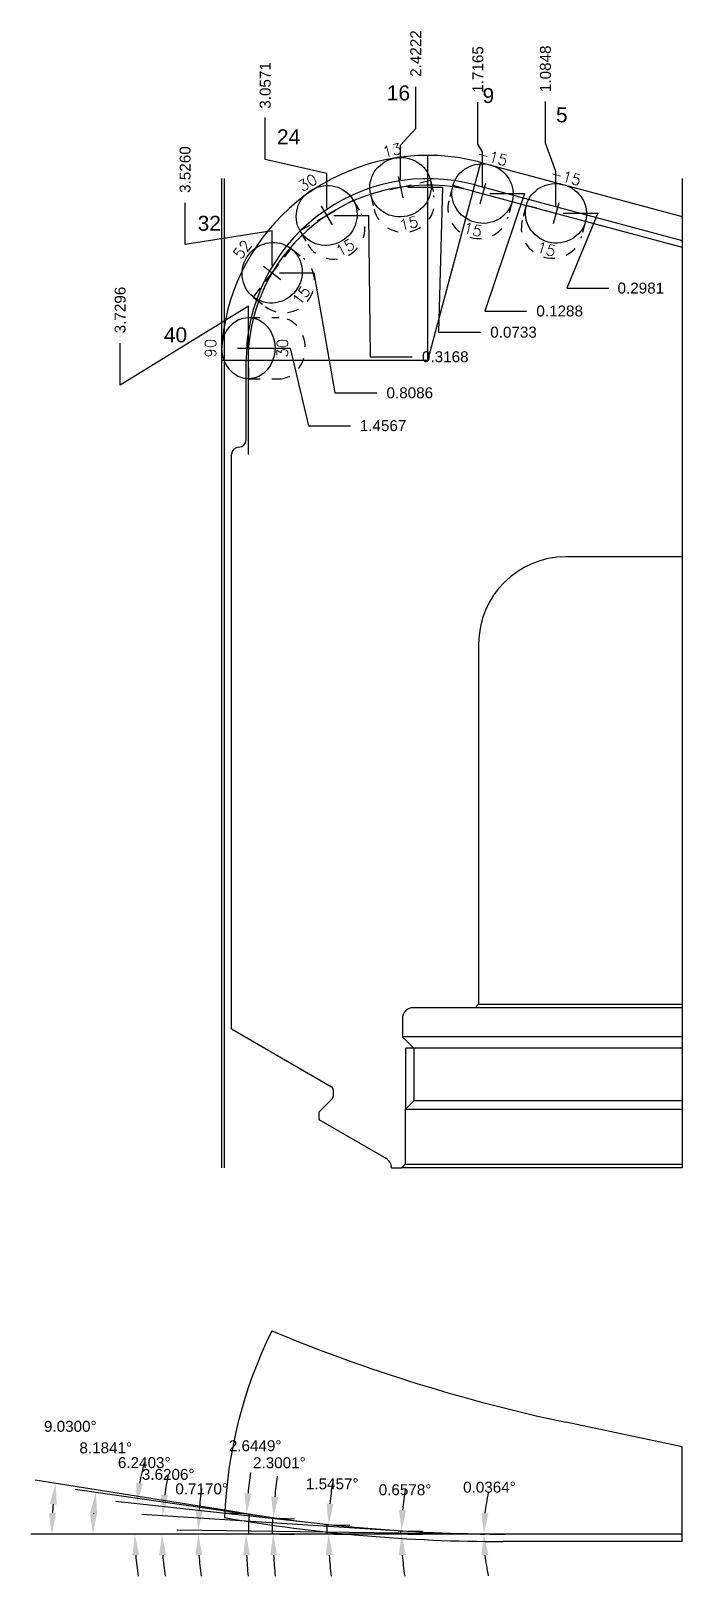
# Model space of a CAD drawing. Header units: inches. Extents: x 90.1 to 144.9, y -24 to -7.4.
# Drawn here: x 126.93 to 132.54, y -21.06 to -7.78 of the extents above; entities that cross this region are included whole.
import ezdxf
from ezdxf.enums import TextEntityAlignment as Align

# ---------------------------------------------------------------- set-up
doc = ezdxf.new("R2010")
doc.units = ezdxf.units.IN
doc.header["$MEASUREMENT"] = 0
doc.header["$PDMODE"] = 35
doc.linetypes.add('CENTER2', pattern=[1.125, 0.75, -0.125, 0.125, -0.125])
doc.linetypes.add('HIDDEN2', pattern=[0.1875, 0.125, -0.0625])
doc.layers.get('Defpoints').update_dxf_attribs({"color": 10})
doc.layers.add('Blade_7', color=7, linetype='Continuous', true_color=0xcc00cc)
doc.layers.add('CLine', color=5, linetype='CENTER2')
doc.layers.add('Dims', color=4, linetype='Continuous')
doc.styles.add('RomanS', font='romans')
doc.styles.get("Standard").update_dxf_attribs({"font": 'arial.ttf'})
doc.dimstyles.get("Standard").update_dxf_attribs({"dimtxt": 0.09375, "dimasz": 0.18, "dimexe": 0.18, "dimexo": 0.0625, "dimgap": 0.09, "dimtad": 0, "dimtih": 1, "dimtoh": 1, "dimdec": 4, "dimzin": 0, "dimdsep": 46, "dimtxsty": 'Standard', "dimcen": 0.09, "dimadec": 4, "dimazin": 0, "dimtfac": 1, "dimtdec": 4, "dimtofl": 0, "dimtmove": 0, "dimatfit": 3, "dimfxl": 1, "dimtolj": 1, "dimtzin": 0, "dimarcsym": 0})

# ---------------------------------------------------------------- blocks, each defined once
blk = doc.blocks.new('*D396')
at = {"layer": 'Defpoints', "color": 0, "transparency": 16777216}
for p in [(128.063, -20.645), (130.094, -20.668), (130.114, -20.697), (130.134, -20.67), (132.536, -20.697)]:
    blk.add_point(p, dxfattribs=at)
at = {"layer": 'Dims', "color": 0, "lineweight": -2, "transparency": 16777216}
for p, q in [((130.031, -20.664), (127.888, -20.528)), ((130.051, -20.697), (127.882, -20.697))]:
    blk.add_line(p, q, dxfattribs=at)
for start, end in [(168.0984, 172.2389), (184.1405, 188.281)]:
    blk.add_arc((130.554, -20.697), 2.491, start, end, dxfattribs=at)
at = {"layer": 'Dims', "color": 0, "transparency": 16777216}
for points in [[(128.115, -20.364), (128.055, -20.358), (128.067, -20.54)], [(128.039, -20.878), (128.099, -20.876), (128.062, -20.697)]]:
    blk.add_solid(points, dxfattribs=at)
at = {"layer": 'Dims', "color": 0, "transparency": 16777216, "insert": (128.116, -20.183), "char_height": 0.09375, "attachment_point": 5}
blk.add_mtext('\\A1;3.6206°', dxfattribs=at)
blk = doc.blocks.new('*D397')
at = {"layer": 'Defpoints', "color": 0, "transparency": 16777216}
for p in [(127.832, -20.61), (129.459, -20.612), (129.479, -20.697), (129.499, -20.617), (132.536, -20.697)]:
    blk.add_point(p, dxfattribs=at)
at = {"layer": 'Dims', "color": 0, "lineweight": -2, "transparency": 16777216}
for p, q in [((129.397, -20.605), (127.666, -20.416)), ((129.417, -20.697), (127.65, -20.697))]:
    blk.add_line(p, q, dxfattribs=at)
for start, end in [(165.1781, 169.4689), (184.2908, 188.5817)]:
    blk.add_arc((130.234, -20.697), 2.404, start, end, dxfattribs=at)
at = {"layer": 'Dims', "color": 0, "transparency": 16777216}
for points in [[(127.9, -20.262), (127.841, -20.253), (127.845, -20.436)], [(127.807, -20.878), (127.867, -20.876), (127.83, -20.697)]]:
    blk.add_solid(points, dxfattribs=at)
at = {"layer": 'Dims', "color": 0, "transparency": 16777216, "insert": (127.91, -20.082), "char_height": 0.09375, "attachment_point": 5}
blk.add_mtext('\\A1;6.2403°', dxfattribs=at)
blk = doc.blocks.new('*D398')
at = {"layer": 'Defpoints', "color": 0, "transparency": 16777216}
for p in [(127.471, -20.577), (128.99, -20.552), (129.03, -20.558), (129.01, -20.697), (132.536, -20.697)]:
    blk.add_point(p, dxfattribs=at)
at = {"layer": 'Dims', "color": 0, "lineweight": -2, "transparency": 16777216}
for p, q in [((128.928, -20.543), (127.316, -20.311)), ((128.948, -20.697), (127.288, -20.697))]:
    blk.add_line(p, q, dxfattribs=at)
blk.add_arc((129.997, -20.697), 2.529, 175.8948, 175.921, dxfattribs=at)
at = {"layer": 'Dims', "color": 0, "transparency": 16777216}
for points in [[(127.445, -20.513), (127.504, -20.519), (127.494, -20.337)], [(127.504, -20.518), (127.444, -20.516), (127.468, -20.697)]]:
    blk.add_solid(points, dxfattribs=at)
at = {"layer": 'Dims', "color": 0, "transparency": 16777216, "insert": (127.579, -19.955), "char_height": 0.09375, "attachment_point": 5}
blk.add_mtext('\\A1;8.1841°', dxfattribs=at)
blk = doc.blocks.new('*D399')
at = {"layer": 'Defpoints', "color": 0, "transparency": 16777216}
for p in [(130.114, -20.669), (130.114, -20.697), (130.123, -20.688), (132.536, -20.697)]:
    blk.add_point(p, dxfattribs=at)
at = {"layer": 'Dims', "color": 0, "lineweight": -2, "transparency": 16777216}
for p, q in [((130.176, -20.67), (130.303, -20.671)), ((130.176, -20.697), (130.303, -20.697))]:
    blk.add_line(p, q, dxfattribs=at)
for start, end in [(170.7938, 175.068), (184.2742, 188.5484)]:
    blk.add_arc((132.536, -20.697), 2.413, start, end, dxfattribs=at)
at = {"layer": 'Dims', "color": 0, "transparency": 16777216}
for points in [[(130.162, -20.491), (130.102, -20.488), (130.123, -20.669)], [(130.099, -20.878), (130.159, -20.876), (130.123, -20.697)]]:
    blk.add_solid(points, dxfattribs=at)
at = {"layer": 'Dims', "color": 0, "transparency": 16777216, "insert": (130.153, -20.315), "char_height": 0.09375, "attachment_point": 5}
blk.add_mtext('\\A1;0.6578°', dxfattribs=at)
blk = doc.blocks.new('*D400')
at = {"layer": 'Defpoints', "color": 0, "transparency": 16777216}
for p in [(129.479, -20.697), (129.48, -20.615), (129.496, -20.67), (132.536, -20.697)]:
    blk.add_point(p, dxfattribs=at)
at = {"layer": 'Dims', "color": 0, "lineweight": -2, "transparency": 16777216}
for p, q in [((129.542, -20.697), (129.676, -20.697)), ((129.543, -20.616), (129.677, -20.62))]:
    blk.add_line(p, q, dxfattribs=at)
for start, end in [(171.6681, 175.0612), (183.3931, 186.7862)]:
    blk.add_arc((132.536, -20.697), 3.04, start, end, dxfattribs=at)
at = {"layer": 'Dims', "color": 0, "transparency": 16777216}
for points in [[(129.537, -20.437), (129.477, -20.434), (129.497, -20.615)], [(129.471, -20.878), (129.531, -20.876), (129.496, -20.697)]]:
    blk.add_solid(points, dxfattribs=at)
at = {"layer": 'Dims', "color": 0, "transparency": 16777216, "insert": (129.527, -20.264), "char_height": 0.09375, "attachment_point": 5}
blk.add_mtext('\\A1;1.5457°', dxfattribs=at)
blk = doc.blocks.new('*D401')
at = {"layer": 'Defpoints', "color": 0, "transparency": 16777216}
for p in [(129.013, -20.555), (129.01, -20.697), (129.019, -20.65), (132.536, -20.697)]:
    blk.add_point(p, dxfattribs=at)
at = {"layer": 'Dims', "color": 0, "lineweight": -2, "transparency": 16777216}
for p, q in [((129.075, -20.558), (129.201, -20.563)), ((129.073, -20.697), (129.198, -20.697))]:
    blk.add_line(p, q, dxfattribs=at)
for start, end in [(171.8359, 174.7679), (182.932, 185.864)]:
    blk.add_arc((132.536, -20.697), 3.518, start, end, dxfattribs=at)
at = {"layer": 'Dims', "color": 0, "transparency": 16777216}
for points in [[(129.063, -20.378), (129.003, -20.374), (129.021, -20.556)], [(128.993, -20.878), (129.053, -20.876), (129.018, -20.697)]]:
    blk.add_solid(points, dxfattribs=at)
at = {"layer": 'Dims', "color": 0, "transparency": 16777216, "insert": (129.072, -20.083), "char_height": 0.09375, "attachment_point": 5}
blk.add_mtext('\\A1;2.3001°', dxfattribs=at)
blk = doc.blocks.new('*D376')
at = {"layer": 'Defpoints', "color": 0, "transparency": 16777216}
for p in [(131.361, -8.383), (132.536, -9.047), (131.451, -9.345)]:
    blk.add_point(p, dxfattribs=at)
at = {"layer": 'Dims', "color": 0, "lineweight": -2, "transparency": 16777216}
for p, q in [((131.361, -8.743), (131.361, -8.383)), ((131.451, -8.985), (131.361, -8.743)), ((131.451, -9.283), (131.451, -8.985))]:
    blk.add_line(p, q, dxfattribs=at)
at = {"layer": 'Dims', "color": 0, "transparency": 16777216, "insert": (131.361, -8.103), "char_height": 0.0938, "attachment_point": 5, "rotation": 90}
blk.add_mtext('\\A1;1.0848', dxfattribs=at)
blk = doc.blocks.new('*D378')
at = {"layer": 'Defpoints', "color": 0, "transparency": 16777216}
for p in [(130.245, -8.257), (130.114, -9.12), (132.536, -9.047)]:
    blk.add_point(p, dxfattribs=at)
at = {"layer": 'Dims', "color": 0, "lineweight": -2, "transparency": 16777216}
for p, q in [((130.245, -8.617), (130.245, -8.257)), ((130.114, -8.76), (130.245, -8.617)), ((130.114, -9.058), (130.114, -8.76))]:
    blk.add_line(p, q, dxfattribs=at)
at = {"layer": 'Dims', "color": 0, "transparency": 16777216, "insert": (130.245, -7.972), "char_height": 0.0938, "attachment_point": 5, "rotation": 90}
blk.add_mtext('\\A1;2.4222', dxfattribs=at)
blk = doc.blocks.new('*D379')
at = {"layer": 'Defpoints', "color": 0, "transparency": 16777216}
for p in [(132.536, -9.047), (131.451, -9.345), (131.905, -9.988)]:
    blk.add_point(p, dxfattribs=at)
at = {"layer": 'Dims', "color": 0, "lineweight": -2, "transparency": 16777216}
for p, q in [((131.514, -9.345), (131.811, -9.345)), ((131.811, -9.345), (131.545, -9.988)), ((131.545, -9.988), (131.905, -9.988))]:
    blk.add_line(p, q, dxfattribs=at)
at = {"layer": 'Dims', "color": 0, "transparency": 16777216, "insert": (132.181, -9.988), "char_height": 0.0938, "attachment_point": 5}
blk.add_mtext('\\A1;0.2981', dxfattribs=at)
blk = doc.blocks.new('*D380')
at = {"layer": 'Defpoints', "color": 0, "transparency": 16777216}
for p in [(132.536, -9.047), (130.82, -9.176), (131.198, -10.185)]:
    blk.add_point(p, dxfattribs=at)
at = {"layer": 'Dims', "color": 0, "lineweight": -2, "transparency": 16777216}
for p, q in [((131.18, -9.176), (130.838, -10.185)), ((130.882, -9.176), (131.18, -9.176)), ((130.838, -10.185), (131.198, -10.185))]:
    blk.add_line(p, q, dxfattribs=at)
at = {"layer": 'Dims', "color": 0, "transparency": 16777216, "insert": (131.483, -10.185), "char_height": 0.0938, "attachment_point": 5}
blk.add_mtext('\\A1;0.1288', dxfattribs=at)
blk = doc.blocks.new('*D381')
at = {"layer": 'Defpoints', "color": 0, "transparency": 16777216}
for p in [(130.114, -9.12), (132.536, -9.047), (130.801, -10.367)]:
    blk.add_point(p, dxfattribs=at)
at = {"layer": 'Dims', "color": 0, "lineweight": -2, "transparency": 16777216}
for p, q in [((130.176, -9.12), (130.474, -9.12)), ((130.474, -9.12), (130.441, -10.367)), ((130.441, -10.367), (130.801, -10.367))]:
    blk.add_line(p, q, dxfattribs=at)
at = {"layer": 'Dims', "color": 0, "transparency": 16777216, "insert": (131.086, -10.367), "char_height": 0.0938, "attachment_point": 5}
blk.add_mtext('\\A1;0.0733', dxfattribs=at)
blk = doc.blocks.new('*D392')
at = {"layer": 'Defpoints', "color": 0, "transparency": 16777216}
for p in [(128.951, -8.521), (132.536, -9.047), (129.479, -9.364)]:
    blk.add_point(p, dxfattribs=at)
at = {"layer": 'Dims', "color": 0, "lineweight": -2, "transparency": 16777216}
for p, q in [((128.951, -8.881), (128.951, -8.521)), ((129.479, -9.004), (128.951, -8.881)), ((129.479, -9.301), (129.479, -9.004))]:
    blk.add_line(p, q, dxfattribs=at)
at = {"layer": 'Dims', "color": 0, "transparency": 16777216, "insert": (128.951, -8.246), "char_height": 0.0938, "attachment_point": 5, "rotation": 90}
blk.add_mtext('\\A1;3.0571', dxfattribs=at)
blk = doc.blocks.new('*D393')
at = {"layer": 'Defpoints', "color": 0, "transparency": 16777216}
for p in [(132.536, -9.047), (129.479, -9.364), (130.214, -10.578)]:
    blk.add_point(p, dxfattribs=at)
at = {"layer": 'Dims', "color": 0, "lineweight": -2, "transparency": 16777216}
for p, q in [((129.542, -9.364), (129.839, -9.364)), ((129.839, -9.364), (129.854, -10.578)), ((129.854, -10.578), (130.214, -10.578))]:
    blk.add_line(p, q, dxfattribs=at)
at = {"layer": 'Dims', "color": 0, "transparency": 16777216, "insert": (130.499, -10.578), "char_height": 0.0938, "attachment_point": 5}
blk.add_mtext('\\A1;0.3168', dxfattribs=at)
blk = doc.blocks.new('CMark')
at = {"layer": 'CLine'}
for p, q in [((-0.094, 0), (0.094, 0)), ((0, 0.094), (0, -0.094))]:
    blk.add_line(p, q, dxfattribs=at)
blk = doc.blocks.new('1313@15')
for p, q in [((-0.17, 0), (-0.265, 0)), ((0.171, 0), (0.264, 0))]:
    blk.add_line(p, q)
at = {"color": 8, "linetype": 'HIDDEN2', "ltscale": 0.5}
blk.add_line((-0.265, 0), (-0.265, -0.135), dxfattribs=at)
at = {"color": 8, "linetype": 'HIDDEN2', "ltscale": 0.5, "flags": 128}
blk.add_lwpolyline([(0.264, 0), (0.264, -0.135)], dxfattribs=at)
blk.add_ellipse((0, 0), major_axis=(0.264, 0), ratio=0.965926)
at = {"color": 8, "linetype": 'HIDDEN2', "ltscale": 0.5}
blk.add_ellipse((0, -0.135), major_axis=(0.264, 0), ratio=0.965926, start_param=3.141593, end_param=6.283185, dxfattribs=at)
blk.add_blockref('CMark', (0, 0))
at = {"style": 'RomanS'}
blk.add_text('15', height=0.094, dxfattribs=at).set_placement((0, -0.318), align=Align.MIDDLE_CENTER)
blk.add_attdef('ANG', text='', height=0.094, dxfattribs=at).set_placement((0, 0.251), align=Align.BOTTOM_CENTER)
blk = doc.blocks.new('1313@30')
for p, q in [((-0.17, 0), (-0.265, 0)), ((0.171, 0), (0.264, 0))]:
    blk.add_line(p, q)
at = {"color": 8, "linetype": 'HIDDEN2', "ltscale": 0.5}
blk.add_line((-0.265, 0), (-0.265, -0.26), dxfattribs=at)
at = {"color": 8, "linetype": 'HIDDEN2', "ltscale": 0.5, "flags": 128}
blk.add_lwpolyline([(0.264, 0), (0.264, -0.26)], dxfattribs=at)
blk.add_ellipse((0, 0), major_axis=(0.264, 0), ratio=0.866025)
at = {"color": 8, "linetype": 'HIDDEN2', "ltscale": 0.5}
blk.add_ellipse((0, -0.26), major_axis=(0.264, 0), ratio=0.866025, start_param=3.141593, end_param=6.283185, dxfattribs=at)
blk.add_blockref('CMark', (0, 0))
at = {"style": 'RomanS'}
blk.add_text('30', height=0.094, dxfattribs=at).set_placement((0, -0.292), align=Align.MIDDLE_CENTER)
blk.add_attdef('ANG', text='', height=0.094, dxfattribs=at).set_placement((0, 0.251), align=Align.BOTTOM_CENTER)
blk = doc.blocks.new('*D418')
at = {"layer": 'Defpoints', "color": 0, "transparency": 16777216}
for p in [(132.536, -9.047), (128.262, -9.254), (129.01, -9.856)]:
    blk.add_point(p, dxfattribs=at)
at = {"layer": 'Dims', "color": 0, "lineweight": -2, "transparency": 16777216}
for p, q in [((128.262, -9.614), (128.262, -9.254)), ((129.01, -9.496), (128.262, -9.614)), ((129.01, -9.793), (129.01, -9.496))]:
    blk.add_line(p, q, dxfattribs=at)
at = {"layer": 'Dims', "color": 0, "transparency": 16777216, "insert": (128.262, -8.969), "char_height": 0.0938, "attachment_point": 5, "rotation": 90}
blk.add_mtext('\\A1;3.5260', dxfattribs=at)
blk = doc.blocks.new('*D419')
at = {"layer": 'Defpoints', "color": 0, "transparency": 16777216}
for p in [(132.536, -9.047), (129.01, -9.856), (129.91, -10.888)]:
    blk.add_point(p, dxfattribs=at)
at = {"layer": 'Dims', "color": 0, "lineweight": -2, "transparency": 16777216}
for p, q in [((129.073, -9.856), (129.37, -9.856)), ((129.37, -9.856), (129.55, -10.888)), ((129.55, -10.888), (129.91, -10.888))]:
    blk.add_line(p, q, dxfattribs=at)
at = {"layer": 'Dims', "color": 0, "transparency": 16777216, "insert": (130.194, -10.888), "char_height": 0.0938, "attachment_point": 5}
blk.add_mtext('\\A1;0.8086', dxfattribs=at)
blk = doc.blocks.new('*D420')
at = {"layer": 'Defpoints', "color": 0, "transparency": 16777216}
for p in [(132.536, -9.047), (127.703, -10.461), (128.806, -10.504)]:
    blk.add_point(p, dxfattribs=at)
at = {"layer": 'Dims', "color": 0, "lineweight": -2, "transparency": 16777216}
for p, q in [((128.806, -10.144), (127.703, -10.821)), ((128.806, -10.441), (128.806, -10.144)), ((127.703, -10.821), (127.703, -10.461))]:
    blk.add_line(p, q, dxfattribs=at)
at = {"layer": 'Dims', "color": 0, "transparency": 16777216, "insert": (127.703, -10.176), "char_height": 0.0938, "attachment_point": 5, "rotation": 90}
blk.add_mtext('\\A1;3.7296', dxfattribs=at)
blk = doc.blocks.new('*D421')
at = {"layer": 'Defpoints', "color": 0, "transparency": 16777216}
for p in [(132.536, -9.047), (128.806, -10.504), (129.684, -11.17)]:
    blk.add_point(p, dxfattribs=at)
at = {"layer": 'Dims', "color": 0, "lineweight": -2, "transparency": 16777216}
for p, q in [((128.869, -10.504), (129.166, -10.504)), ((129.166, -10.504), (129.324, -11.17)), ((129.324, -11.17), (129.684, -11.17))]:
    blk.add_line(p, q, dxfattribs=at)
at = {"layer": 'Dims', "color": 0, "transparency": 16777216, "insert": (129.964, -11.17), "char_height": 0.0938, "attachment_point": 5}
blk.add_mtext('\\A1;1.4567', dxfattribs=at)
blk = doc.blocks.new('*D443')
at = {"layer": 'Defpoints', "color": 0, "transparency": 16777216}
for p in [(128.374, -20.686), (130.8, -20.696), (130.82, -20.697), (130.84, -20.696), (132.536, -20.697)]:
    blk.add_point(p, dxfattribs=at)
at = {"layer": 'Dims', "color": 0, "lineweight": -2, "transparency": 16777216}
for p, q in [((130.737, -20.695), (128.194, -20.663)), ((130.757, -20.697), (128.194, -20.697))]:
    blk.add_line(p, q, dxfattribs=at)
for start, end in [(171.1417, 175.2123), (184.0706, 188.1413)]:
    blk.add_arc((130.908, -20.697), 2.534, start, end, dxfattribs=at)
at = {"layer": 'Dims', "color": 0, "transparency": 16777216}
for points in [[(128.413, -20.487), (128.353, -20.484), (128.374, -20.665)], [(128.35, -20.878), (128.41, -20.876), (128.374, -20.697)]]:
    blk.add_solid(points, dxfattribs=at)
at = {"layer": 'Dims', "color": 0, "transparency": 16777216, "insert": (128.404, -20.307), "char_height": 0.09375, "attachment_point": 5}
blk.add_mtext('\\A1;0.7170°', dxfattribs=at)
blk = doc.blocks.new('*D444')
at = {"layer": 'Defpoints', "color": 0, "transparency": 16777216}
for p in [(130.82, -20.696), (130.82, -20.697), (130.831, -20.697), (132.536, -20.697)]:
    blk.add_point(p, dxfattribs=at)
at = {"layer": 'Dims', "color": 0, "lineweight": -2, "transparency": 16777216}
for p, q in [((130.882, -20.696), (131.011, -20.696)), ((130.882, -20.697), (131.011, -20.697))]:
    blk.add_line(p, q, dxfattribs=at)
for start, end in [(167.8614, 173.9125), (186.0511, 192.1021)]:
    blk.add_arc((132.536, -20.697), 1.705, start, end, dxfattribs=at)
at = {"layer": 'Dims', "color": 0, "transparency": 16777216}
for points in [[(130.87, -20.518), (130.811, -20.515), (130.831, -20.696)], [(130.81, -20.878), (130.87, -20.875), (130.831, -20.697)]]:
    blk.add_solid(points, dxfattribs=at)
at = {"layer": 'Dims', "color": 0, "transparency": 16777216, "insert": (130.879, -20.293), "char_height": 0.09375, "attachment_point": 5}
blk.add_mtext('\\A1;0.0364°', dxfattribs=at)
blk = doc.blocks.new('*D445')
at = {"layer": 'Defpoints', "color": 0, "transparency": 16777216}
for p in [(128.81, -20.525), (128.786, -20.639), (128.806, -20.697), (132.536, -20.697)]:
    blk.add_point(p, dxfattribs=at)
at = {"layer": 'Dims', "color": 0, "lineweight": -2, "transparency": 16777216}
for p, q in [((128.748, -20.522), (128.61, -20.516)), ((128.744, -20.697), (128.606, -20.697))]:
    blk.add_line(p, q, dxfattribs=at)
for start, end in [(171.8547, 174.6049), (182.7502, 185.5004)]:
    blk.add_arc((132.536, -20.697), 3.75, start, end, dxfattribs=at)
at = {"layer": 'Dims', "color": 0, "transparency": 16777216}
for points in [[(128.832, -20.346), (128.772, -20.342), (128.79, -20.524)], [(128.76, -20.878), (128.82, -20.876), (128.786, -20.697)]]:
    blk.add_solid(points, dxfattribs=at)
at = {"layer": 'Dims', "color": 0, "transparency": 16777216, "insert": (128.864, -19.937), "char_height": 0.09375, "attachment_point": 5}
blk.add_mtext('\\A1;2.6449°', dxfattribs=at)
blk = doc.blocks.new('*D446')
at = {"layer": 'Defpoints', "color": 0, "transparency": 16777216}
for p in [(127.119, -20.551), (128.786, -20.521), (128.826, -20.527), (128.806, -20.697), (132.536, -20.697)]:
    blk.add_point(p, dxfattribs=at)
at = {"layer": 'Dims', "color": 0, "lineweight": -2, "transparency": 16777216}
for p, q in [((128.725, -20.511), (126.972, -20.233)), ((128.744, -20.697), (126.935, -20.697))]:
    blk.add_line(p, q, dxfattribs=at)
blk.add_arc((129.893, -20.697), 2.779, 174.6824, 176.2876, dxfattribs=at)
at = {"layer": 'Dims', "color": 0, "transparency": 16777216}
for points in [[(127.097, -20.436), (127.157, -20.443), (127.149, -20.261)], [(127.151, -20.518), (127.091, -20.516), (127.115, -20.697)]]:
    blk.add_solid(points, dxfattribs=at)
at = {"layer": 'Dims', "color": 0, "transparency": 16777216, "insert": (127.274, -19.77), "char_height": 0.09375, "attachment_point": 5}
blk.add_mtext('\\A1;9.0300°', dxfattribs=at)

msp = doc.modelspace()

# ---------------------------------------------------------------- linework, layer by layer
for p, q in [((130.34858, -10.60946), (130.34858, -8.84727)), ((130.34858, -10.60946), (130.80467, -8.90732)), ((130.80467, -8.90732), (132.53608, -9.37125)), ((128.57358, -9.04696), (128.57358, -17.54696)), ((128.59858, -9.04696), (128.59858, -17.54696)), ((130.75298, -9.1002), (132.53608, -9.57798)), ((132.53608, -9.04696), (132.53608, -17.54696)), ((130.34858, -10.60946), (128.57858, -10.60946)), ((128.78608, -11.29178), (128.78608, -10.60946)), ((128.66108, -16.35428), (128.66108, -11.41678)), ((132.53608, -12.29696), (131.53608, -12.29696)), ((130.78608, -13.04696), (130.78608, -16.14071)), ((130.75483, -16.17196), (130.22358, -16.17196)), ((130.78608, -16.14071), (130.75483, -16.17196)), ((132.53608, -16.17196), (130.75483, -16.17196)), ((130.78608, -16.14071), (132.53608, -16.14071)), ((130.12983, -16.26571), (130.12983, -16.42196)), ((128.66108, -16.35428), (129.52045, -16.85044)), ((132.53608, -16.42196), (130.12983, -16.42196)), ((130.12983, -16.42196), (130.22873, -16.52086)), ((130.22873, -16.52086), (130.16108, -16.52086)), ((130.16108, -17.03876), (130.16108, -16.52086)), ((132.53608, -16.52086), (130.22873, -16.52086)), ((130.22873, -16.52086), (130.22873, -16.97111)), ((129.52693, -16.95364), (129.41108, -17.06949)), ((129.53608, -16.8775), (129.53608, -16.93154)), ((130.22873, -16.97111), (130.15288, -17.04696)), ((132.53608, -16.97111), (130.22873, -16.97111)), ((129.41108, -17.06949), (129.41108, -17.13199)), ((132.53608, -17.04696), (130.15288, -17.04696)), ((130.15288, -17.04696), (130.15288, -17.51571)), ((129.41108, -17.13199), (129.9892, -17.46577)), ((130.15288, -17.51571), (130.12163, -17.54696)), ((130.15288, -17.51571), (132.53608, -17.51571)), ((130.03608, -17.54696), (130.12163, -17.54696)), ((132.53608, -17.54696), (130.12163, -17.54696)), ((132.53608, -19.947), (131.53608, -19.73444)), ((132.53608, -20.697), (132.53608, -19.947)), ((132.53608, -20.7595), (132.53608, -20.697)), ((132.53608, -20.7595), (130.99398, -20.7595))]:
    msp.add_line(p, q)
at = {"color": 1}
for p, q in [((130.73854, -9.1541), (132.53608, -9.63575)), ((130.73893, -9.15265), (130.74183, -9.15343)), ((128.80264, -10.60946), (128.80264, -11.41678)), ((130.99398, -20.697), (127.65294, -20.697))]:
    msp.add_line(p, q, dxfattribs=at)
msp.add_lwpolyline([(132.53608, -20.697), (130.99398, -20.697, -0.04310927), (128.604, -20.49055)], format="xyb")
for centre, radius, start, end in [((130.34858, -10.60946), 1.76219, 75.000004, 90), ((130.34858, -10.60946), 1.5625, 75, 180), ((128.72358, -11.41678), 0.0625, 90, 180), ((128.72358, -11.29178), 0.0625, 270, 0), ((131.53608, -13.04696), 0.75, 90, 180), ((130.22358, -16.26571), 0.09375, 90, 180), ((129.50483, -16.8775), 0.03125, 0, 60), ((129.50483, -16.93154), 0.03125, 315, 0), ((129.94233, -17.54696), 0.09375, 0, 60), ((132.53608, -20.697), 3.9375, 153.658483, 177.911502), ((134.5508, -5.5513), 14.5, 247.523693, 258), ((130.99398, -6.7595), 14, 260.159083, 270)]:
    msp.add_arc(centre, radius, start, end)
msp.add_arc((130.34858, -10.60946), 1.5067, 75, 90, dxfattribs=at)
msp.add_ellipse((130.34858, -10.60946), major_axis=(-1.775, 0), ratio=0.99278156, start_param=4.71238898, end_param=6.28318531)
msp.add_ellipse((130.34858, -10.60946), major_axis=(-1.54594, 0), ratio=0.97462241, start_param=4.71238898, end_param=6.28318531, dxfattribs=at)
at = {"layer": 'Defpoints'}
for p, q in [((128.78646, -20.52107), (128.82646, -20.52742)), ((128.99006, -20.55218), (129.03006, -20.55794)), ((129.459, -20.61221), (129.499, -20.61659)), ((130.09384, -20.6679), (130.13384, -20.67043)), ((130.79956, -20.69564), (130.83956, -20.69614))]:
    msp.add_line(p, q, dxfattribs=at)
for radius, start in [(3.72962, 177.355086), (3.52602, 177.699868), (3.05708, 178.454338), (2.42224, 179.342226), (1.71652, 179.963571)]:
    msp.add_arc((132.53608, -20.697), radius, start, 180, dxfattribs=at)
at = {"layer": 'Dims', "color": 1}
msp.add_line((130.73893, -9.15265), (130.74183, -9.15343), dxfattribs=at)

# ---------------------------------------------------------------- block references
at = {"layer": 'Blade_7'}
for name, p, rotation, values in [('1313@15', (130.11384, -9.12023), 13, {'ANG': '13'}), ('1313@15', (130.81956, -9.17581), 345, {'ANG': '-15'}), ('1313@15', (129.479, -9.36372), 29.99999999999999, {'ANG': '30'}), ('1313@15', (131.45128, -9.34508), 345, {'ANG': '-15'}), ('1313@15', (129.01006, -9.8556), 52.00000000000001, {'ANG': '52'}), ('1313@30', (128.80646, -10.50363), 90, {'ANG': '90'})]:
    msp.add_blockref(name, p, dxfattribs=dict(at, rotation=rotation)).add_auto_attribs(values)

# ---------------------------------------------------------------- texts
for s, height, p in [('16', 0.128574, (129.99632, -8.37462)), ('9', 0.12857, (130.81956, -8.39684)), ('5', 0.12857, (131.45128, -8.56294)), ('24', 0.128574, (129.05164, -8.75148)), ('32', 0.128574, (128.36943, -9.49479)), ('40', 0.128574, (128.07898, -10.45371))]:
    msp.add_text(s, height=height, dxfattribs=at).set_placement(p)

# ---------------------------------------------------------------- dimensions: what is measured, and where the dimension line sits
at = {"layer": 'Dims'}
for feature_location, offset, dtype, picture, middle in [((130.11384, -9.12023), (0.13124, 0.86284), 1, '*D378', (130.24508, -7.97248)), ((131.45128, -9.34508), (-0.08994, 0.96166), 1, '*D376', (131.36134, -8.10314)), ((129.479, -9.36372), (-0.5283, 0.84267), 1, '*D392', (128.9507, -8.24553)), ((129.01006, -9.8556), (-0.74811, 0.60183), 1, '*D418', (128.26195, -8.96936)), ((128.80646, -10.50363), (-1.10302, 0.04305), 1, '*D420', (127.70344, -10.17604)), ((128.80646, -10.50363), (0.87736, -0.66593), 0, '*D421', (129.96401, -11.16956)), ((129.01006, -9.8556), (0.89954, -1.03205), 0, '*D419', (130.19416, -10.88765)), ((129.479, -9.36372), (0.73537, -1.2144), 0, '*D393', (130.49907, -10.57812)), ((130.11384, -9.12023), (0.68715, -1.24646), 0, '*D381', (131.08559, -10.36669)), ((130.819564, -9.175809), (0.378534, -1.009119), 0, '*D380', (131.482793, -10.184928)), ((131.45128, -9.34508), (0.45385, -0.64326), 0, '*D379', (132.18068, -9.98833))]:
    dim = msp.add_ordinate_dim(feature_location=feature_location, offset=offset, dtype=dtype, origin=(132.53608, -9.04696), dimstyle='Standard', dxfattribs=at)
    dim.commit()
    dim.dimension.update_dxf_attribs({"geometry": picture, "text_midpoint": middle})
msp.add_ordinate_dim(feature_location=(130.81956, -9.17581), offset=(-0.0401, 0.7862), dtype=1, origin=(132.53608, -9.04696), dimstyle='Standard', dxfattribs=at).render()
for base, line1, line2, picture, middle in [((127.11882188, -20.55109602), ((132.53607982, -20.69699649), (128.80646189, -20.69699649)), ((128.78646189, -20.52106511), (128.82646189, -20.52742198)), '*D446', (127.27401547, -19.77048458)), ((127.47090089, -20.57663117), ((132.53607982, -20.69699649), (129.01006279, -20.69699649)), ((129.03006279, -20.55793655), (128.99006279, -20.55218379)), '*D398', (127.57923748, -19.95532087)), ((127.83184227, -20.60973573), ((132.53607982, -20.69699649), (129.47900369, -20.69699649)), ((129.49900369, -20.61658683), (129.45900369, -20.612213)), '*D397', (127.91031843, -20.08174139)), ((128.062894, -20.644523), ((132.53608, -20.696996), (130.113844, -20.696996)), ((130.133844, -20.67043), (130.093844, -20.667899)), '*D396', (128.115946, -20.18297)), ((128.3738385, -20.6864256), ((132.5360798, -20.6969965), (130.8195641, -20.6969965)), ((130.8395641, -20.6961411), (130.7995641, -20.6956405)), '*D443', (128.4040778, -20.3065419))]:
    dim = msp.add_angular_dim_2l(base=base, line1=line1, line2=line2, dimstyle='Standard', dxfattribs=at)
    dim.commit()
    dim.dimension.update_dxf_attribs({"geometry": picture, "text_midpoint": middle, "dimtype": 162})
for base, center, p1, p2, picture, middle in [((128.786189, -20.639291), (132.53608, -20.696996), (128.810435, -20.524889), (128.806462, -20.696996), '*D445', (128.863525, -19.93716)), ((129.018532, -20.649923), (132.53608, -20.696996), (129.012904, -20.555483), (129.010063, -20.696996), '*D401', (129.072205, -20.083048)), ((129.49628, -20.66966), (132.53608, -20.697), (129.48012, -20.61454), (129.479, -20.697), '*D400', (129.52709, -20.26441)), ((130.12263, -20.68776), (132.53608, -20.697), (130.114, -20.66919), (130.11384, -20.697), '*D399', (130.15307, -20.31477)), ((130.83092, -20.69664), (132.53608, -20.697), (130.81956, -20.69591), (130.81956, -20.697), '*D444', (130.87945, -20.29309))]:
    dim = msp.add_angular_dim_3p(base=base, center=center, p1=p1, p2=p2, dimstyle='Standard', dxfattribs=at)
    dim.commit()
    dim.dimension.update_dxf_attribs({"geometry": picture, "text_midpoint": middle, "dimtype": 165})

doc.saveas('drawing.dxf')
